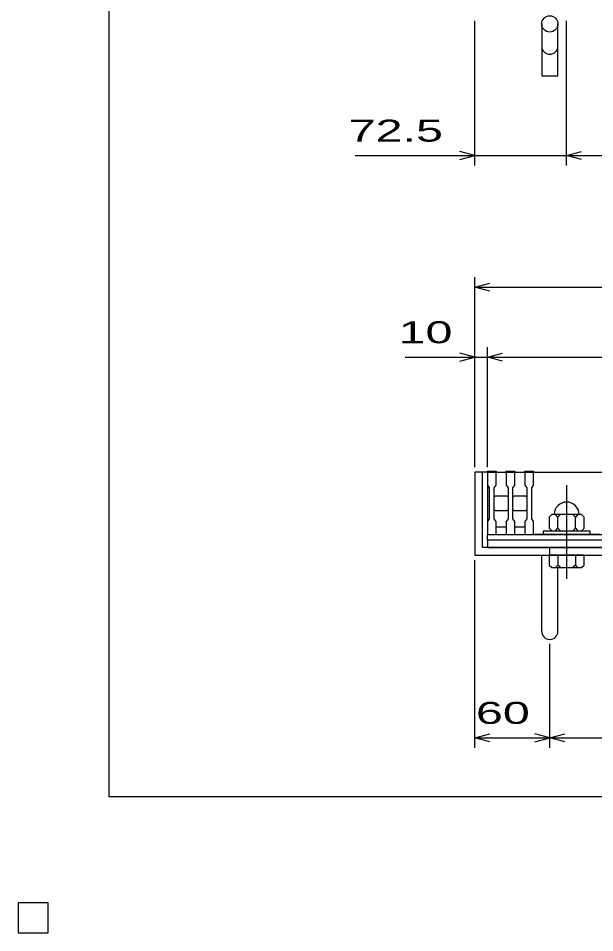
# Model space of a CAD drawing. Units: millimetres, scale not verified. Extents: x -1456 to 1385, y -1026 to 843.
# Drawn here: x -1456 to -994, y -1026 to -294 of the extents above; entities that cross this region are included whole.
import ezdxf
from ezdxf.enums import TextEntityAlignment as Align

# ---------------------------------------------------------------- set-up
doc = ezdxf.new("R2010")
doc.units = ezdxf.units.MM
doc.header["$LTSCALE"] = 8
doc.linetypes.add('CHAIN', pattern=[18.5, 12, -1.5, 3.5, -1.5])
for name, color, linetype, lineweight in [('0_2', 150, 'Continuous', 25), ('16', 3, 'Continuous', 25), ('19', 6, 'Continuous', 25), ('22', 4, 'Continuous', 25)]:
    doc.layers.add(name, color=color, linetype=linetype, lineweight=lineweight)
doc.styles.add('ベクトル', font='')
doc.styles.get('ベクトル').set_extended_font_data('ベクトル')

msp = doc.modelspace()

# ---------------------------------------------------------------- linework, layer by layer
at = {"layer": '0_2'}
for p, q in [((-1383.2, -917.2), (-1383.2, 842.8)), ((1384.8, -917.2), (-1383.2, -917.2))]:
    msp.add_line(p, q, dxfattribs=at)
at = {"layer": '16'}
for p, q in [((-1080, -657), (-1080, -656.3)), ((-1080, -656.3), (-1073, -656.3)), ((-1080, -657), (-1080, -667.5)), ((-1073, -657), (-1080, -657)), ((-1080, -657), (-1080, -701)), ((-1080, -657), (-280, -657)), ((-1073, -656.3), (-1073, -657)), ((-1073, -667.5), (-1073, -657)), ((-1065, -657), (-1065, -656.3)), ((-1065, -656.3), (-1058, -656.3)), ((-1065, -657), (-1065, -667.5)), ((-1058, -657), (-1065, -657)), ((-1058, -656.3), (-1058, -657)), ((-1058, -667.5), (-1058, -657)), ((-1050, -657), (-1050, -656.3)), ((-1050, -656.3), (-1043, -656.3)), ((-1050, -657), (-1050, -667.5)), ((-1043, -657), (-1050, -657)), ((-1043, -656.3), (-1043, -657)), ((-1043, -667.5), (-1043, -657)), ((-1043, -657), (-990, -657)), ((-1080, -667.5), (-1078.5, -669.5)), ((-1078.5, -669.5), (-1078.5, -694.5)), ((-1074.5, -669.5), (-1073, -667.5)), ((-1074.5, -694.5), (-1074.5, -669.5)), ((-1065, -667.5), (-1063.5, -669.5)), ((-1063.5, -669.5), (-1063.5, -694.5)), ((-1059.5, -669.5), (-1058, -667.5)), ((-1059.5, -694.5), (-1059.5, -669.5)), ((-1050, -667.5), (-1048.5, -669.5)), ((-1048.5, -669.5), (-1048.5, -694.5)), ((-1044.5, -669.5), (-1043, -667.5)), ((-1044.5, -694.5), (-1044.5, -669.5)), ((-1074.5, -677), (-1073.5, -676)), ((-1073.5, -676), (-1064.5, -676)), ((-1064.5, -676), (-1063.5, -677)), ((-1059.5, -677), (-1058.5, -676)), ((-1058.5, -676), (-1049.5, -676)), ((-1049.5, -676), (-1048.5, -677)), ((-1073.5, -688), (-1074.5, -687)), ((-1064.5, -688), (-1073.5, -688)), ((-1063.5, -687), (-1064.5, -688)), ((-1058.5, -688), (-1059.5, -687)), ((-1049.5, -688), (-1058.5, -688)), ((-1048.5, -687), (-1049.5, -688)), ((-1078.5, -694.5), (-1080, -696.5)), ((-1073, -696.5), (-1074.5, -694.5)), ((-1063.5, -694.5), (-1065, -696.5)), ((-1058, -696.5), (-1059.5, -694.5)), ((-1048.5, -694.5), (-1050, -696.5)), ((-1043, -696.5), (-1044.5, -694.5)), ((-1028.5, -691), (-1030.5, -693)), ((-1030.5, -693), (-1030.5, -702)), ((-1004.5, -691), (-1028.5, -691)), ((-1023.5, -693), (-1025.5, -691)), ((-1021.5, -691), (-1023.5, -693)), ((-1023.5, -702), (-1023.5, -693)), ((-1009.5, -693), (-1011.5, -691)), ((-1007.5, -691), (-1009.5, -693)), ((-1009.5, -702), (-1009.5, -693)), ((-1002.5, -693), (-1004.5, -691)), ((-1002.5, -702), (-1002.5, -693)), ((-1080, -696.5), (-1080, -707)), ((-1073, -707), (-1073, -696.5)), ((-1073, -701), (-1065, -701)), ((-1065, -696.5), (-1065, -707)), ((-1058, -707), (-1058, -696.5)), ((-1058, -701), (-1050, -701)), ((-1050, -696.5), (-1050, -707)), ((-1043, -707), (-1043, -696.5)), ((-1030.5, -702), (-1028.5, -704)), ((-1025.5, -704), (-1023.5, -702)), ((-1023.5, -702), (-1021.5, -704)), ((-1011.5, -704), (-1009.5, -702)), ((-1009.5, -702), (-1007.5, -704)), ((-1004.5, -704), (-1002.5, -702)), ((-1080, -707), (-1073, -707)), ((-1080, -707), (-280, -707)), ((-1080, -711.5), (-1080, -707)), ((-1065, -707), (-1058, -707)), ((-1050, -707), (-1043, -707)), ((-990, -707), (-1043, -707)), ((-1035, -707), (-1035, -704)), ((-1035, -704), (-998, -704)), ((-998, -707), (-1035, -707)), ((-998, -704), (-998, -707)), ((-280, -711.5), (-1080, -711.5)), ((-1080, -711.5), (-1080, -717.5)), ((-1080, -717.5), (-280, -717.5)), ((-1432, -1002), (-1456, -1002)), ((-1456, -1002), (-1456, -1026)), ((-1432, -1002), (-1456, -1002)), ((-1456, -1002), (-1456, -1026)), ((-1432, -1002), (-1456, -1002)), ((-1456, -1002), (-1456, -1026)), ((-1432, -1002), (-1456, -1002)), ((-1456, -1002), (-1456, -1026)), ((-1432, -1002), (-1456, -1002)), ((-1456, -1002), (-1456, -1026)), ((-1432, -1026), (-1432, -1002)), ((-1432, -1026), (-1432, -1002)), ((-1432, -1026), (-1432, -1002)), ((-1432, -1026), (-1432, -1002)), ((-1432, -1026), (-1432, -1002)), ((-1456, -1026), (-1432, -1026)), ((-1456, -1026), (-1432, -1026)), ((-1456, -1026), (-1432, -1026)), ((-1456, -1026), (-1432, -1026)), ((-1456, -1026), (-1432, -1026))]:
    msp.add_line(p, q, dxfattribs=at)
at = {"layer": '16', "linetype": 'CHAIN'}
msp.add_line((-1016.5, -667.4), (-1016.5, -742.4), dxfattribs=at)
at = {"layer": '16'}
msp.add_arc((-1016.5, -691), 10, 0, 180, dxfattribs=at)
at = {"layer": '19'}
for p, q in [((-1036.5, -298), (-1036.5, -339.62)), ((-1023.5, -339.62), (-1023.5, -298)), ((-1036.5, -339.62), (-1023.5, -339.62)), ((-1080, -657), (-1090, -657)), ((-1090, -657), (-1090, -723.5)), ((-1084, -717.5), (-1084, -657)), ((-276, -717.5), (-1084, -717.5)), ((-1030, -723.5), (-1030, -717.5)), ((-1090, -723.5), (-270, -723.5)), ((-1036.5, -784.61), (-1036.5, -723.5)), ((-1030.5, -723.5), (-1030.5, -731.5)), ((-1002.5, -723.5), (-1030.5, -723.5)), ((-1023.5, -723.5), (-1023.5, -731.5)), ((-1009.5, -723.5), (-1009.5, -731.5)), ((-1002.5, -731.5), (-1002.5, -723.5)), ((-1030.5, -731.5), (-1028.5, -733.5)), ((-1023.5, -731.5), (-1025.5, -733.5)), ((-1021.5, -733.5), (-1023.5, -731.5)), ((-1009.5, -731.5), (-1011.5, -733.5)), ((-1007.5, -733.5), (-1009.5, -731.5)), ((-1004.5, -733.5), (-1002.5, -731.5)), ((-1028.5, -733.5), (-1004.5, -733.5)), ((-1023.5, -784.61), (-1023.5, -733.5))]:
    msp.add_line(p, q, dxfattribs=at)
msp.add_circle((-1030, -298), 6.5, dxfattribs=at)
for centre in [(-1030, -315.84), (-1030, -784.61)]:
    msp.add_arc(centre, 6.5, 180, 0, dxfattribs=at)
at = {"layer": '22'}
for p, q in [((-1090, -411.5), (-1090, -295.5)), ((-1016.5, -411.5), (-1016.5, -295.5)), ((-1090, -403.5), (-1102, -400.3)), ((-1016.5, -403.5), (-1004.5, -400.3)), ((-1186, -403.5), (-1090, -403.5)), ((-1102, -406.7), (-1090, -403.5)), ((-1090, -403.5), (-1016.5, -403.5)), ((-1004.5, -406.7), (-1016.5, -403.5)), ((-1016.5, -403.5), (-341.5, -403.5)), ((-1090, -653), (-1090, -501)), ((-1090, -509), (-1078, -505.8)), ((-1078, -512.2), (-1090, -509)), ((-1090, -509), (-270, -509)), ((-1090, -565), (-1102, -561.8)), ((-1090, -653), (-1090, -557)), ((-1080, -653), (-1080, -557)), ((-1080, -565), (-1068, -561.8)), ((-1146, -565), (-1090, -565)), ((-1102, -568.2), (-1090, -565)), ((-1090, -565), (-1080, -565)), ((-1068, -568.2), (-1080, -565)), ((-1080, -565), (-280, -565)), ((-1090, -877.9), (-1090, -727.5)), ((-1030, -877.9), (-1030, -794.7)), ((-1090, -869.9), (-1078, -866.7)), ((-1078, -873.1), (-1090, -869.9)), ((-1090, -869.9), (-1030, -869.9)), ((-1030, -869.9), (-1042, -866.7)), ((-1042, -873.1), (-1030, -869.9)), ((-1030, -869.9), (-1018, -866.7)), ((-1018, -873.1), (-1030, -869.9)), ((-1030, -869.9), (-330, -869.9))]:
    msp.add_line(p, q, dxfattribs=at)
at = {"layer": '22', "color": 2}
for p, q in [((-1432, -1002), (-1456, -1002)), ((-1456, -1002), (-1456, -1026)), ((-1432, -1002), (-1456, -1002)), ((-1456, -1002), (-1456, -1026)), ((-1432, -1002), (-1456, -1002)), ((-1456, -1002), (-1456, -1026)), ((-1432, -1026), (-1432, -1002)), ((-1432, -1026), (-1432, -1002)), ((-1432, -1026), (-1432, -1002)), ((-1456, -1026), (-1432, -1026)), ((-1456, -1026), (-1432, -1026)), ((-1456, -1026), (-1432, -1026))]:
    msp.add_line(p, q, dxfattribs=at)

# ---------------------------------------------------------------- texts
at = {"layer": '22', "color": 2, "style": 'ベクトル', "width": 1.65}
for s, p in [(' 72.5 ', (-1202, -383.5)), (' 10 ', (-1162, -545)), (' 60 ', (-1100, -849.9))]:
    msp.add_text(s, height=17.6, dxfattribs=at).set_placement(p, align=Align.MIDDLE_LEFT)

doc.saveas('drawing.dxf')
